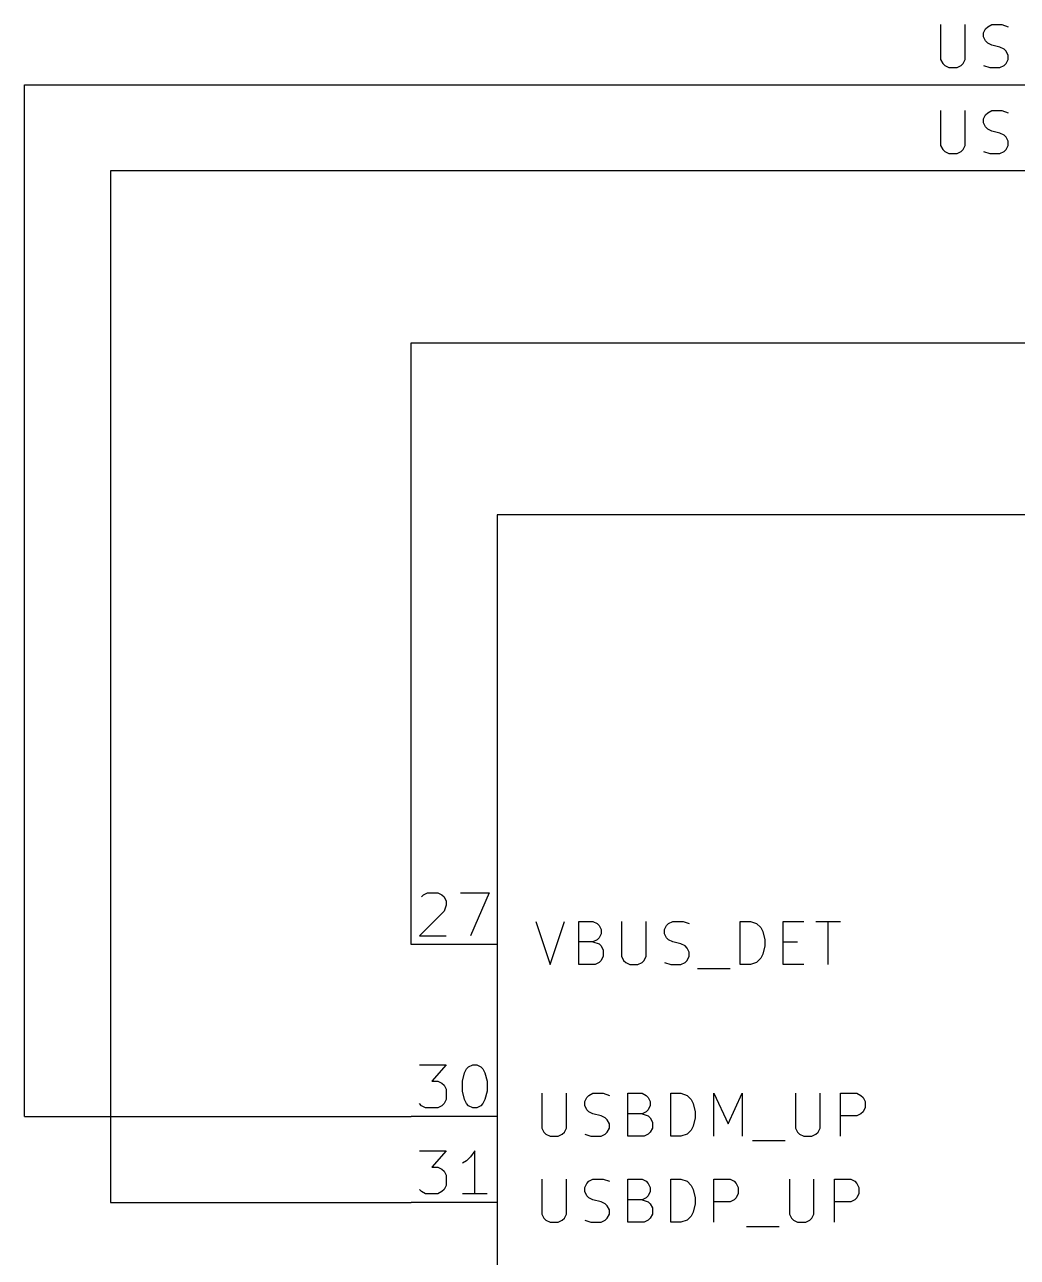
# Model space of a CAD drawing. Extents: x 0.4 to 11.3, y -7.9 to -0.4.
# Drawn here: x 5.75 to 6.905, y -3.714 to -2.28 of the extents above; entities that cross this region are included whole.
import ezdxf

# ---------------------------------------------------------------- set-up
doc = ezdxf.new("R2010")
doc.units = 0
doc.header["$MEASUREMENT"] = 0
for name, color, linetype in [('CYAN2', 4, 'CONTINUOUS'), ('GRAY1', 251, 'CONTINUOUS'), ('GREEN3', 91, 'CONTINUOUS'), ('LYELLOW', 51, 'CONTINUOUS'), ('RED2', 1, 'CONTINUOUS'), ('RED3', 11, 'CONTINUOUS')]:
    doc.layers.add(name, color=color, linetype=linetype)

msp = doc.modelspace()

# ---------------------------------------------------------------- linework, layer by layer
at = {"layer": 'CYAN2', "linetype": 'CONTINUOUS'}
for p, q in [((6.3448, -3.3231), (6.3614, -3.3731)), ((6.3448, -3.3231), (6.3614, -3.3731)), ((6.3614, -3.3731), (6.3781, -3.3231)), ((6.3614, -3.3731), (6.3781, -3.3231)), ((6.3948, -3.3731), (6.3948, -3.3231)), ((6.3948, -3.3231), (6.4114, -3.3231)), ((6.3948, -3.3731), (6.3948, -3.3231)), ((6.3948, -3.3231), (6.4114, -3.3231)), ((6.4114, -3.3231), (6.4162, -3.3255)), ((6.4114, -3.3231), (6.4162, -3.3255)), ((6.4162, -3.3255), (6.4186, -3.3279)), ((6.4162, -3.3255), (6.4186, -3.3279)), ((6.4448, -3.3231), (6.4448, -3.3636)), ((6.4448, -3.3231), (6.4448, -3.3636)), ((6.4733, -3.3636), (6.4733, -3.3231)), ((6.4733, -3.3636), (6.4733, -3.3231)), ((6.4971, -3.3279), (6.4995, -3.3255)), ((6.4971, -3.3279), (6.4995, -3.3255)), ((6.4995, -3.3255), (6.5043, -3.3231)), ((6.4995, -3.3255), (6.5043, -3.3231)), ((6.5043, -3.3231), (6.5162, -3.3231)), ((6.5043, -3.3231), (6.5162, -3.3231)), ((6.5162, -3.3231), (6.5233, -3.3255)), ((6.5162, -3.3231), (6.5233, -3.3255)), ((6.5829, -3.3731), (6.5829, -3.3231)), ((6.5829, -3.3231), (6.5948, -3.3231)), ((6.5829, -3.3731), (6.5829, -3.3231)), ((6.5829, -3.3231), (6.5948, -3.3231)), ((6.5948, -3.3231), (6.6019, -3.3255)), ((6.5948, -3.3231), (6.6019, -3.3255)), ((6.6019, -3.3255), (6.6067, -3.3303)), ((6.6019, -3.3255), (6.6067, -3.3303)), ((6.6329, -3.3731), (6.6329, -3.3231)), ((6.6329, -3.3231), (6.6567, -3.3231)), ((6.6329, -3.3731), (6.6329, -3.3231)), ((6.6329, -3.3231), (6.6567, -3.3231)), ((6.6709, -3.3231), (6.6995, -3.3231)), ((6.6709, -3.3231), (6.6995, -3.3231)), ((6.6852, -3.3731), (6.6852, -3.3231)), ((6.6852, -3.3731), (6.6852, -3.3231)), ((6.4186, -3.3279), (6.421, -3.3327)), ((6.4186, -3.3279), (6.421, -3.3327)), ((6.421, -3.3374), (6.4186, -3.3422)), ((6.421, -3.3374), (6.4186, -3.3422)), ((6.421, -3.3327), (6.421, -3.3374)), ((6.421, -3.3327), (6.421, -3.3374)), ((6.4948, -3.3327), (6.4971, -3.3279)), ((6.4948, -3.3327), (6.4971, -3.3279)), ((6.4948, -3.3374), (6.4948, -3.3327)), ((6.4948, -3.3374), (6.4948, -3.3327)), ((6.4971, -3.3422), (6.4948, -3.3374)), ((6.4971, -3.3422), (6.4948, -3.3374)), ((6.6067, -3.3303), (6.609, -3.335)), ((6.6067, -3.3303), (6.609, -3.335)), ((6.609, -3.335), (6.6114, -3.3446)), ((6.609, -3.335), (6.6114, -3.3446)), ((6.4114, -3.3469), (6.3948, -3.3469)), ((6.4114, -3.3469), (6.3948, -3.3469)), ((6.4162, -3.3446), (6.4114, -3.3469)), ((6.4162, -3.3446), (6.4114, -3.3469)), ((6.4114, -3.3469), (6.4186, -3.3493)), ((6.4114, -3.3469), (6.4186, -3.3493)), ((6.4186, -3.3422), (6.4162, -3.3446)), ((6.4186, -3.3422), (6.4162, -3.3446)), ((6.4186, -3.3493), (6.421, -3.3517)), ((6.4186, -3.3493), (6.421, -3.3517)), ((6.421, -3.3517), (6.4233, -3.3565)), ((6.421, -3.3517), (6.4233, -3.3565)), ((6.4995, -3.3446), (6.4971, -3.3422)), ((6.4995, -3.3446), (6.4971, -3.3422)), ((6.5043, -3.3469), (6.4995, -3.3446)), ((6.5043, -3.3469), (6.4995, -3.3446)), ((6.5138, -3.3493), (6.5043, -3.3469)), ((6.5138, -3.3493), (6.5043, -3.3469)), ((6.5186, -3.3517), (6.5138, -3.3493)), ((6.5186, -3.3517), (6.5138, -3.3493)), ((6.521, -3.3541), (6.5186, -3.3517)), ((6.521, -3.3541), (6.5186, -3.3517)), ((6.5233, -3.3588), (6.521, -3.3541)), ((6.5233, -3.3588), (6.521, -3.3541)), ((6.6114, -3.3517), (6.609, -3.3612)), ((6.6114, -3.3517), (6.609, -3.3612)), ((6.6114, -3.3446), (6.6114, -3.3517)), ((6.6114, -3.3446), (6.6114, -3.3517)), ((6.6329, -3.3469), (6.6495, -3.3469)), ((6.6329, -3.3469), (6.6495, -3.3469)), ((6.421, -3.3684), (6.4186, -3.3708)), ((6.421, -3.3684), (6.4186, -3.3708)), ((6.4233, -3.3636), (6.421, -3.3684)), ((6.4233, -3.3636), (6.421, -3.3684)), ((6.4233, -3.3565), (6.4233, -3.3636)), ((6.4233, -3.3565), (6.4233, -3.3636)), ((6.4448, -3.3636), (6.4471, -3.3684)), ((6.4448, -3.3636), (6.4471, -3.3684)), ((6.4471, -3.3684), (6.4495, -3.3708)), ((6.4471, -3.3684), (6.4495, -3.3708)), ((6.4686, -3.3708), (6.471, -3.3684)), ((6.4686, -3.3708), (6.471, -3.3684)), ((6.471, -3.3684), (6.4733, -3.3636)), ((6.471, -3.3684), (6.4733, -3.3636)), ((6.5186, -3.3708), (6.521, -3.3684)), ((6.5186, -3.3708), (6.521, -3.3684)), ((6.521, -3.3684), (6.5233, -3.3636)), ((6.521, -3.3684), (6.5233, -3.3636)), ((6.5233, -3.3636), (6.5233, -3.3588)), ((6.5233, -3.3636), (6.5233, -3.3588)), ((6.6067, -3.366), (6.6019, -3.3708)), ((6.6067, -3.366), (6.6019, -3.3708)), ((6.609, -3.3612), (6.6067, -3.366)), ((6.609, -3.3612), (6.6067, -3.366)), ((6.4138, -3.3731), (6.3948, -3.3731)), ((6.4138, -3.3731), (6.3948, -3.3731)), ((6.4186, -3.3708), (6.4138, -3.3731)), ((6.4186, -3.3708), (6.4138, -3.3731)), ((6.4495, -3.3708), (6.4543, -3.3731)), ((6.4495, -3.3708), (6.4543, -3.3731)), ((6.4543, -3.3731), (6.4638, -3.3731)), ((6.4543, -3.3731), (6.4638, -3.3731)), ((6.4638, -3.3731), (6.4686, -3.3708)), ((6.4638, -3.3731), (6.4686, -3.3708)), ((6.4948, -3.3708), (6.5019, -3.3731)), ((6.4948, -3.3708), (6.5019, -3.3731)), ((6.5019, -3.3731), (6.5138, -3.3731)), ((6.5019, -3.3731), (6.5138, -3.3731)), ((6.5138, -3.3731), (6.5186, -3.3708)), ((6.5138, -3.3731), (6.5186, -3.3708)), ((6.5329, -3.3779), (6.571, -3.3779)), ((6.5329, -3.3779), (6.571, -3.3779)), ((6.5948, -3.3731), (6.5829, -3.3731)), ((6.5948, -3.3731), (6.5829, -3.3731)), ((6.6019, -3.3708), (6.5948, -3.3731)), ((6.6019, -3.3708), (6.5948, -3.3731)), ((6.6567, -3.3731), (6.6329, -3.3731)), ((6.6567, -3.3731), (6.6329, -3.3731)), ((6.3519, -3.5231), (6.3519, -3.5636)), ((6.3519, -3.5231), (6.3519, -3.5636)), ((6.3805, -3.5636), (6.3805, -3.5231)), ((6.3805, -3.5636), (6.3805, -3.5231)), ((6.4019, -3.5327), (6.4043, -3.5279)), ((6.4019, -3.5327), (6.4043, -3.5279)), ((6.4043, -3.5279), (6.4067, -3.5255)), ((6.4043, -3.5279), (6.4067, -3.5255)), ((6.4067, -3.5255), (6.4114, -3.5231)), ((6.4067, -3.5255), (6.4114, -3.5231)), ((6.4114, -3.5231), (6.4233, -3.5231)), ((6.4114, -3.5231), (6.4233, -3.5231)), ((6.4233, -3.5231), (6.4305, -3.5255)), ((6.4233, -3.5231), (6.4305, -3.5255)), ((6.4519, -3.5731), (6.4519, -3.5231)), ((6.4519, -3.5231), (6.4686, -3.5231)), ((6.4519, -3.5731), (6.4519, -3.5231)), ((6.4519, -3.5231), (6.4686, -3.5231)), ((6.4686, -3.5231), (6.4733, -3.5255)), ((6.4686, -3.5231), (6.4733, -3.5255)), ((6.4733, -3.5255), (6.4757, -3.5279)), ((6.4733, -3.5255), (6.4757, -3.5279)), ((6.4757, -3.5279), (6.4781, -3.5327)), ((6.4757, -3.5279), (6.4781, -3.5327)), ((6.5019, -3.5731), (6.5019, -3.5231)), ((6.5019, -3.5231), (6.5138, -3.5231)), ((6.5019, -3.5731), (6.5019, -3.5231)), ((6.5019, -3.5231), (6.5138, -3.5231)), ((6.5138, -3.5231), (6.5209, -3.5255)), ((6.5138, -3.5231), (6.5209, -3.5255)), ((6.5209, -3.5255), (6.5257, -3.5303)), ((6.5209, -3.5255), (6.5257, -3.5303)), ((6.5519, -3.5731), (6.5519, -3.5231)), ((6.5519, -3.5231), (6.5686, -3.5588)), ((6.5519, -3.5731), (6.5519, -3.5231)), ((6.5519, -3.5231), (6.5686, -3.5588)), ((6.5686, -3.5588), (6.5852, -3.5231)), ((6.5686, -3.5588), (6.5852, -3.5231)), ((6.5852, -3.5231), (6.5852, -3.5731)), ((6.5852, -3.5231), (6.5852, -3.5731)), ((6.6471, -3.5231), (6.6471, -3.5636)), ((6.6471, -3.5231), (6.6471, -3.5636)), ((6.6757, -3.5636), (6.6757, -3.5231)), ((6.6757, -3.5636), (6.6757, -3.5231)), ((6.6995, -3.5731), (6.6995, -3.5231)), ((6.6995, -3.5231), (6.7186, -3.5231)), ((6.6995, -3.5731), (6.6995, -3.5231)), ((6.6995, -3.5231), (6.7186, -3.5231)), ((6.7186, -3.5231), (6.7233, -3.5255)), ((6.7186, -3.5231), (6.7233, -3.5255)), ((6.7233, -3.5255), (6.7257, -3.5279)), ((6.7233, -3.5255), (6.7257, -3.5279)), ((6.7257, -3.5279), (6.7281, -3.5327)), ((6.7257, -3.5279), (6.7281, -3.5327)), ((6.4019, -3.5374), (6.4019, -3.5327)), ((6.4019, -3.5374), (6.4019, -3.5327)), ((6.4043, -3.5422), (6.4019, -3.5374)), ((6.4043, -3.5422), (6.4019, -3.5374)), ((6.4067, -3.5446), (6.4043, -3.5422)), ((6.4067, -3.5446), (6.4043, -3.5422)), ((6.4757, -3.5422), (6.4733, -3.5446)), ((6.4757, -3.5422), (6.4733, -3.5446)), ((6.4781, -3.5374), (6.4757, -3.5422)), ((6.4781, -3.5374), (6.4757, -3.5422)), ((6.4781, -3.5327), (6.4781, -3.5374)), ((6.4781, -3.5327), (6.4781, -3.5374)), ((6.5257, -3.5303), (6.5281, -3.535)), ((6.5257, -3.5303), (6.5281, -3.535)), ((6.5281, -3.535), (6.5305, -3.5446)), ((6.5281, -3.535), (6.5305, -3.5446)), ((6.7281, -3.5398), (6.7257, -3.5446)), ((6.7281, -3.5398), (6.7257, -3.5446)), ((6.7281, -3.5327), (6.7281, -3.5398)), ((6.7281, -3.5327), (6.7281, -3.5398)), ((6.4114, -3.5469), (6.4067, -3.5446)), ((6.4114, -3.5469), (6.4067, -3.5446)), ((6.421, -3.5493), (6.4114, -3.5469)), ((6.421, -3.5493), (6.4114, -3.5469)), ((6.4257, -3.5517), (6.421, -3.5493)), ((6.4257, -3.5517), (6.421, -3.5493)), ((6.4281, -3.5541), (6.4257, -3.5517)), ((6.4281, -3.5541), (6.4257, -3.5517)), ((6.4305, -3.5588), (6.4281, -3.5541)), ((6.4305, -3.5588), (6.4281, -3.5541)), ((6.4686, -3.5469), (6.4519, -3.5469)), ((6.4686, -3.5469), (6.4519, -3.5469)), ((6.4733, -3.5446), (6.4686, -3.5469)), ((6.4733, -3.5446), (6.4686, -3.5469)), ((6.4686, -3.5469), (6.4757, -3.5493)), ((6.4686, -3.5469), (6.4757, -3.5493)), ((6.4757, -3.5493), (6.4781, -3.5517)), ((6.4757, -3.5493), (6.4781, -3.5517)), ((6.4781, -3.5517), (6.4805, -3.5565)), ((6.4781, -3.5517), (6.4805, -3.5565)), ((6.4805, -3.5565), (6.4805, -3.5636)), ((6.4805, -3.5565), (6.4805, -3.5636)), ((6.5305, -3.5517), (6.5281, -3.5612)), ((6.5305, -3.5517), (6.5281, -3.5612)), ((6.5305, -3.5446), (6.5305, -3.5517)), ((6.5305, -3.5446), (6.5305, -3.5517)), ((6.7186, -3.5493), (6.6995, -3.5493)), ((6.7186, -3.5493), (6.6995, -3.5493)), ((6.7233, -3.5469), (6.7186, -3.5493)), ((6.7233, -3.5469), (6.7186, -3.5493)), ((6.7257, -3.5446), (6.7233, -3.5469)), ((6.7257, -3.5446), (6.7233, -3.5469)), ((6.3519, -3.5636), (6.3543, -3.5684)), ((6.3519, -3.5636), (6.3543, -3.5684)), ((6.3543, -3.5684), (6.3567, -3.5708)), ((6.3543, -3.5684), (6.3567, -3.5708)), ((6.3567, -3.5708), (6.3614, -3.5731)), ((6.3567, -3.5708), (6.3614, -3.5731)), ((6.3709, -3.5731), (6.3757, -3.5708)), ((6.3709, -3.5731), (6.3757, -3.5708)), ((6.3757, -3.5708), (6.3781, -3.5684)), ((6.3757, -3.5708), (6.3781, -3.5684)), ((6.3781, -3.5684), (6.3805, -3.5636)), ((6.3781, -3.5684), (6.3805, -3.5636)), ((6.4019, -3.5708), (6.409, -3.5731)), ((6.4019, -3.5708), (6.409, -3.5731)), ((6.421, -3.5731), (6.4257, -3.5708)), ((6.421, -3.5731), (6.4257, -3.5708)), ((6.4257, -3.5708), (6.4281, -3.5684)), ((6.4257, -3.5708), (6.4281, -3.5684)), ((6.4281, -3.5684), (6.4305, -3.5636)), ((6.4281, -3.5684), (6.4305, -3.5636)), ((6.4305, -3.5636), (6.4305, -3.5588)), ((6.4305, -3.5636), (6.4305, -3.5588)), ((6.4757, -3.5708), (6.4709, -3.5731)), ((6.4757, -3.5708), (6.4709, -3.5731)), ((6.4781, -3.5684), (6.4757, -3.5708)), ((6.4781, -3.5684), (6.4757, -3.5708)), ((6.4805, -3.5636), (6.4781, -3.5684)), ((6.4805, -3.5636), (6.4781, -3.5684)), ((6.5209, -3.5708), (6.5138, -3.5731)), ((6.5209, -3.5708), (6.5138, -3.5731)), ((6.5257, -3.566), (6.5209, -3.5708)), ((6.5257, -3.566), (6.5209, -3.5708)), ((6.5281, -3.5612), (6.5257, -3.566)), ((6.5281, -3.5612), (6.5257, -3.566)), ((6.6471, -3.5636), (6.6495, -3.5684)), ((6.6471, -3.5636), (6.6495, -3.5684)), ((6.6495, -3.5684), (6.6519, -3.5708)), ((6.6495, -3.5684), (6.6519, -3.5708)), ((6.6519, -3.5708), (6.6567, -3.5731)), ((6.6519, -3.5708), (6.6567, -3.5731)), ((6.6662, -3.5731), (6.6709, -3.5708)), ((6.6662, -3.5731), (6.6709, -3.5708)), ((6.6709, -3.5708), (6.6733, -3.5684)), ((6.6709, -3.5708), (6.6733, -3.5684)), ((6.6733, -3.5684), (6.6757, -3.5636)), ((6.6733, -3.5684), (6.6757, -3.5636)), ((6.3614, -3.5731), (6.3709, -3.5731)), ((6.3614, -3.5731), (6.3709, -3.5731)), ((6.409, -3.5731), (6.421, -3.5731)), ((6.409, -3.5731), (6.421, -3.5731)), ((6.4709, -3.5731), (6.4519, -3.5731)), ((6.4709, -3.5731), (6.4519, -3.5731)), ((6.5138, -3.5731), (6.5019, -3.5731)), ((6.5138, -3.5731), (6.5019, -3.5731)), ((6.5971, -3.5779), (6.6352, -3.5779)), ((6.5971, -3.5779), (6.6352, -3.5779)), ((6.6567, -3.5731), (6.6662, -3.5731)), ((6.6567, -3.5731), (6.6662, -3.5731)), ((6.3519, -3.6231), (6.3519, -3.6636)), ((6.3519, -3.6231), (6.3519, -3.6636)), ((6.3805, -3.6636), (6.3805, -3.6231)), ((6.3805, -3.6636), (6.3805, -3.6231)), ((6.4019, -3.6327), (6.4043, -3.6279)), ((6.4019, -3.6327), (6.4043, -3.6279)), ((6.4043, -3.6279), (6.4067, -3.6255)), ((6.4043, -3.6279), (6.4067, -3.6255)), ((6.4067, -3.6255), (6.4114, -3.6231)), ((6.4067, -3.6255), (6.4114, -3.6231)), ((6.4114, -3.6231), (6.4233, -3.6231)), ((6.4114, -3.6231), (6.4233, -3.6231)), ((6.4233, -3.6231), (6.4305, -3.6255)), ((6.4233, -3.6231), (6.4305, -3.6255)), ((6.4519, -3.6731), (6.4519, -3.6231)), ((6.4519, -3.6231), (6.4686, -3.6231)), ((6.4519, -3.6731), (6.4519, -3.6231)), ((6.4519, -3.6231), (6.4686, -3.6231)), ((6.4686, -3.6231), (6.4733, -3.6255)), ((6.4686, -3.6231), (6.4733, -3.6255)), ((6.4733, -3.6255), (6.4757, -3.6279)), ((6.4733, -3.6255), (6.4757, -3.6279)), ((6.4757, -3.6279), (6.4781, -3.6327)), ((6.4757, -3.6279), (6.4781, -3.6327)), ((6.5019, -3.6731), (6.5019, -3.6231)), ((6.5019, -3.6231), (6.5138, -3.6231)), ((6.5019, -3.6731), (6.5019, -3.6231)), ((6.5019, -3.6231), (6.5138, -3.6231)), ((6.5138, -3.6231), (6.5209, -3.6255)), ((6.5138, -3.6231), (6.5209, -3.6255)), ((6.5209, -3.6255), (6.5257, -3.6303)), ((6.5209, -3.6255), (6.5257, -3.6303)), ((6.5519, -3.6731), (6.5519, -3.6231)), ((6.5519, -3.6231), (6.5709, -3.6231)), ((6.5519, -3.6731), (6.5519, -3.6231)), ((6.5519, -3.6231), (6.5709, -3.6231)), ((6.5709, -3.6231), (6.5757, -3.6255)), ((6.5709, -3.6231), (6.5757, -3.6255)), ((6.5757, -3.6255), (6.5781, -3.6279)), ((6.5757, -3.6255), (6.5781, -3.6279)), ((6.5781, -3.6279), (6.5805, -3.6327)), ((6.5781, -3.6279), (6.5805, -3.6327)), ((6.64, -3.6231), (6.64, -3.6636)), ((6.64, -3.6231), (6.64, -3.6636)), ((6.6686, -3.6636), (6.6686, -3.6231)), ((6.6686, -3.6636), (6.6686, -3.6231)), ((6.6924, -3.6731), (6.6924, -3.6231)), ((6.6924, -3.6231), (6.7114, -3.6231)), ((6.6924, -3.6731), (6.6924, -3.6231)), ((6.6924, -3.6231), (6.7114, -3.6231)), ((6.7114, -3.6231), (6.7162, -3.6255)), ((6.7114, -3.6231), (6.7162, -3.6255)), ((6.7162, -3.6255), (6.7186, -3.6279)), ((6.7162, -3.6255), (6.7186, -3.6279)), ((6.7186, -3.6279), (6.7209, -3.6327)), ((6.7186, -3.6279), (6.7209, -3.6327)), ((6.4019, -3.6374), (6.4019, -3.6327)), ((6.4019, -3.6374), (6.4019, -3.6327)), ((6.4043, -3.6422), (6.4019, -3.6374)), ((6.4043, -3.6422), (6.4019, -3.6374)), ((6.4067, -3.6446), (6.4043, -3.6422)), ((6.4067, -3.6446), (6.4043, -3.6422)), ((6.4757, -3.6422), (6.4733, -3.6446)), ((6.4757, -3.6422), (6.4733, -3.6446)), ((6.4781, -3.6374), (6.4757, -3.6422)), ((6.4781, -3.6374), (6.4757, -3.6422)), ((6.4781, -3.6327), (6.4781, -3.6374)), ((6.4781, -3.6327), (6.4781, -3.6374)), ((6.5257, -3.6303), (6.5281, -3.635)), ((6.5257, -3.6303), (6.5281, -3.635)), ((6.5281, -3.635), (6.5305, -3.6446)), ((6.5281, -3.635), (6.5305, -3.6446)), ((6.5805, -3.6398), (6.5781, -3.6446)), ((6.5805, -3.6398), (6.5781, -3.6446)), ((6.5805, -3.6327), (6.5805, -3.6398)), ((6.5805, -3.6327), (6.5805, -3.6398)), ((6.7209, -3.6398), (6.7186, -3.6446)), ((6.7209, -3.6398), (6.7186, -3.6446)), ((6.7209, -3.6327), (6.7209, -3.6398)), ((6.7209, -3.6327), (6.7209, -3.6398)), ((6.4114, -3.6469), (6.4067, -3.6446)), ((6.4114, -3.6469), (6.4067, -3.6446)), ((6.421, -3.6493), (6.4114, -3.6469)), ((6.421, -3.6493), (6.4114, -3.6469)), ((6.4257, -3.6517), (6.421, -3.6493)), ((6.4257, -3.6517), (6.421, -3.6493)), ((6.4281, -3.6541), (6.4257, -3.6517)), ((6.4281, -3.6541), (6.4257, -3.6517)), ((6.4305, -3.6588), (6.4281, -3.6541)), ((6.4305, -3.6588), (6.4281, -3.6541)), ((6.4686, -3.6469), (6.4519, -3.6469)), ((6.4686, -3.6469), (6.4519, -3.6469)), ((6.4733, -3.6446), (6.4686, -3.6469)), ((6.4733, -3.6446), (6.4686, -3.6469)), ((6.4686, -3.6469), (6.4757, -3.6493)), ((6.4686, -3.6469), (6.4757, -3.6493)), ((6.4757, -3.6493), (6.4781, -3.6517)), ((6.4757, -3.6493), (6.4781, -3.6517)), ((6.4781, -3.6517), (6.4805, -3.6565)), ((6.4781, -3.6517), (6.4805, -3.6565)), ((6.4805, -3.6565), (6.4805, -3.6636)), ((6.4805, -3.6565), (6.4805, -3.6636)), ((6.5305, -3.6517), (6.5281, -3.6612)), ((6.5305, -3.6517), (6.5281, -3.6612)), ((6.5305, -3.6446), (6.5305, -3.6517)), ((6.5305, -3.6446), (6.5305, -3.6517)), ((6.5709, -3.6493), (6.5519, -3.6493)), ((6.5709, -3.6493), (6.5519, -3.6493)), ((6.5757, -3.6469), (6.5709, -3.6493)), ((6.5757, -3.6469), (6.5709, -3.6493)), ((6.5781, -3.6446), (6.5757, -3.6469)), ((6.5781, -3.6446), (6.5757, -3.6469)), ((6.7114, -3.6493), (6.6924, -3.6493)), ((6.7114, -3.6493), (6.6924, -3.6493)), ((6.7162, -3.6469), (6.7114, -3.6493)), ((6.7162, -3.6469), (6.7114, -3.6493)), ((6.7186, -3.6446), (6.7162, -3.6469)), ((6.7186, -3.6446), (6.7162, -3.6469)), ((6.3519, -3.6636), (6.3543, -3.6684)), ((6.3519, -3.6636), (6.3543, -3.6684)), ((6.3543, -3.6684), (6.3567, -3.6708)), ((6.3543, -3.6684), (6.3567, -3.6708)), ((6.3567, -3.6708), (6.3614, -3.6731)), ((6.3567, -3.6708), (6.3614, -3.6731)), ((6.3709, -3.6731), (6.3757, -3.6708)), ((6.3709, -3.6731), (6.3757, -3.6708)), ((6.3757, -3.6708), (6.3781, -3.6684)), ((6.3757, -3.6708), (6.3781, -3.6684)), ((6.3781, -3.6684), (6.3805, -3.6636)), ((6.3781, -3.6684), (6.3805, -3.6636)), ((6.4019, -3.6708), (6.409, -3.6731)), ((6.4019, -3.6708), (6.409, -3.6731)), ((6.421, -3.6731), (6.4257, -3.6708)), ((6.421, -3.6731), (6.4257, -3.6708)), ((6.4257, -3.6708), (6.4281, -3.6684)), ((6.4257, -3.6708), (6.4281, -3.6684)), ((6.4281, -3.6684), (6.4305, -3.6636)), ((6.4281, -3.6684), (6.4305, -3.6636)), ((6.4305, -3.6636), (6.4305, -3.6588)), ((6.4305, -3.6636), (6.4305, -3.6588)), ((6.4757, -3.6708), (6.4709, -3.6731)), ((6.4757, -3.6708), (6.4709, -3.6731)), ((6.4781, -3.6684), (6.4757, -3.6708)), ((6.4781, -3.6684), (6.4757, -3.6708)), ((6.4805, -3.6636), (6.4781, -3.6684)), ((6.4805, -3.6636), (6.4781, -3.6684)), ((6.5209, -3.6708), (6.5138, -3.6731)), ((6.5209, -3.6708), (6.5138, -3.6731)), ((6.5257, -3.666), (6.5209, -3.6708)), ((6.5257, -3.666), (6.5209, -3.6708)), ((6.5281, -3.6612), (6.5257, -3.666)), ((6.5281, -3.6612), (6.5257, -3.666)), ((6.64, -3.6636), (6.6424, -3.6684)), ((6.64, -3.6636), (6.6424, -3.6684)), ((6.6424, -3.6684), (6.6448, -3.6708)), ((6.6424, -3.6684), (6.6448, -3.6708)), ((6.6448, -3.6708), (6.6495, -3.6731)), ((6.6448, -3.6708), (6.6495, -3.6731)), ((6.659, -3.6731), (6.6638, -3.6708)), ((6.659, -3.6731), (6.6638, -3.6708)), ((6.6638, -3.6708), (6.6662, -3.6684)), ((6.6638, -3.6708), (6.6662, -3.6684)), ((6.6662, -3.6684), (6.6686, -3.6636)), ((6.6662, -3.6684), (6.6686, -3.6636)), ((6.3614, -3.6731), (6.3709, -3.6731)), ((6.3614, -3.6731), (6.3709, -3.6731)), ((6.409, -3.6731), (6.421, -3.6731)), ((6.409, -3.6731), (6.421, -3.6731)), ((6.4709, -3.6731), (6.4519, -3.6731)), ((6.4709, -3.6731), (6.4519, -3.6731)), ((6.5138, -3.6731), (6.5019, -3.6731)), ((6.5138, -3.6731), (6.5019, -3.6731)), ((6.59, -3.6779), (6.6281, -3.6779)), ((6.59, -3.6779), (6.6281, -3.6779)), ((6.6495, -3.6731), (6.659, -3.6731)), ((6.6495, -3.6731), (6.659, -3.6731))]:
    msp.add_line(p, q, dxfattribs=at)
at = {"layer": 'GRAY1', "linetype": 'CONTINUOUS'}
for p, q in [((6.816, -2.2798), (6.816, -2.3203)), ((6.8446, -2.3203), (6.8446, -2.2798)), ((6.8708, -2.2822), (6.8755, -2.2798)), ((6.8755, -2.2798), (6.8874, -2.2798)), ((6.8874, -2.2798), (6.8946, -2.2822)), ((6.866, -2.2893), (6.8684, -2.2846)), ((6.866, -2.2941), (6.866, -2.2893)), ((6.8684, -2.2988), (6.866, -2.2941)), ((6.8684, -2.2846), (6.8708, -2.2822)), ((6.8708, -2.3012), (6.8684, -2.2988)), ((6.8755, -2.3036), (6.8708, -2.3012)), ((6.8851, -2.306), (6.8755, -2.3036)), ((6.8898, -2.3084), (6.8851, -2.306)), ((6.8922, -2.3108), (6.8898, -2.3084)), ((6.816, -2.3203), (6.8184, -2.325)), ((6.8422, -2.325), (6.8446, -2.3203)), ((6.8946, -2.3155), (6.8922, -2.3108)), ((6.8922, -2.325), (6.8946, -2.3203)), ((6.8946, -2.3203), (6.8946, -2.3155)), ((6.8184, -2.325), (6.8208, -2.3274)), ((6.8208, -2.3274), (6.8255, -2.3298)), ((6.8255, -2.3298), (6.8351, -2.3298)), ((6.8351, -2.3298), (6.8398, -2.3274)), ((6.8398, -2.3274), (6.8422, -2.325)), ((6.866, -2.3274), (6.8732, -2.3298)), ((6.8732, -2.3298), (6.8851, -2.3298)), ((6.8851, -2.3298), (6.8898, -2.3274)), ((6.8898, -2.3274), (6.8922, -2.325)), ((6.816, -2.3798), (6.816, -2.4203)), ((6.8446, -2.4203), (6.8446, -2.3798)), ((6.8708, -2.3822), (6.8755, -2.3798)), ((6.8755, -2.3798), (6.8874, -2.3798)), ((6.8874, -2.3798), (6.8946, -2.3822)), ((6.866, -2.3893), (6.8684, -2.3846)), ((6.866, -2.3941), (6.866, -2.3893)), ((6.8684, -2.3988), (6.866, -2.3941)), ((6.8684, -2.3846), (6.8708, -2.3822)), ((6.8708, -2.4012), (6.8684, -2.3988)), ((6.8755, -2.4036), (6.8708, -2.4012)), ((6.8851, -2.406), (6.8755, -2.4036)), ((6.8898, -2.4084), (6.8851, -2.406)), ((6.8922, -2.4108), (6.8898, -2.4084)), ((6.816, -2.4203), (6.8184, -2.425)), ((6.8422, -2.425), (6.8446, -2.4203)), ((6.8946, -2.4155), (6.8922, -2.4108)), ((6.8922, -2.425), (6.8946, -2.4203)), ((6.8946, -2.4203), (6.8946, -2.4155)), ((6.8184, -2.425), (6.8208, -2.4274)), ((6.8208, -2.4274), (6.8255, -2.4298)), ((6.8255, -2.4298), (6.8351, -2.4298)), ((6.8351, -2.4298), (6.8398, -2.4274)), ((6.8398, -2.4274), (6.8422, -2.425)), ((6.866, -2.4274), (6.8732, -2.4298)), ((6.8732, -2.4298), (6.8851, -2.4298)), ((6.8851, -2.4298), (6.8898, -2.4274)), ((6.8898, -2.4274), (6.8922, -2.425))]:
    msp.add_line(p, q, dxfattribs=at)
at = {"layer": 'GREEN3', "linetype": 'CONTINUOUS'}
for p, q in [((5.75, -3.55), (5.75, -2.35)), ((5.75, -2.35), (8, -2.35)), ((5.85, -2.45), (5.85, -3.65)), ((8.1, -2.45), (5.85, -2.45)), ((6.2, -2.65), (7, -2.65)), ((6.2, -3.35), (6.2, -2.65)), ((5.75, -3.55), (6.2, -3.55)), ((5.85, -3.65), (6.2, -3.65))]:
    msp.add_line(p, q, dxfattribs=at)
at = {"layer": 'LYELLOW', "linetype": 'CONTINUOUS'}
for p, q in [((6.3, -2.85), (6.3, -5.65)), ((8.3, -2.85), (6.3, -2.85))]:
    msp.add_line(p, q, dxfattribs=at)
at = {"layer": 'RED2', "linetype": 'CONTINUOUS'}
for p, q in [((6.3, -2.85), (6.3, -5.65)), ((8.3, -2.85), (6.3, -2.85)), ((6.3, -3.35), (6.2, -3.35)), ((6.3, -3.35), (6.2, -3.35)), ((6.3, -3.55), (6.2, -3.55)), ((6.3, -3.55), (6.2, -3.55)), ((6.3, -3.65), (6.2, -3.65)), ((6.3, -3.65), (6.2, -3.65))]:
    msp.add_line(p, q, dxfattribs=at)
at = {"layer": 'RED3', "linetype": 'CONTINUOUS'}
for p, q in [((6.2119, -3.2946), (6.2143, -3.2923)), ((6.2119, -3.2946), (6.2143, -3.2923)), ((6.2143, -3.2923), (6.219, -3.2899)), ((6.2143, -3.2923), (6.219, -3.2899)), ((6.219, -3.2899), (6.231, -3.2899)), ((6.219, -3.2899), (6.231, -3.2899)), ((6.231, -3.2899), (6.2357, -3.2923)), ((6.231, -3.2899), (6.2357, -3.2923)), ((6.2357, -3.2923), (6.2381, -3.2946)), ((6.2357, -3.2923), (6.2381, -3.2946)), ((6.2381, -3.2946), (6.2405, -3.2994)), ((6.2381, -3.2946), (6.2405, -3.2994)), ((6.2571, -3.2899), (6.2905, -3.2899)), ((6.2571, -3.2899), (6.2905, -3.2899)), ((6.2905, -3.2899), (6.269, -3.3399)), ((6.2905, -3.2899), (6.269, -3.3399)), ((6.2381, -3.3113), (6.2095, -3.3399)), ((6.2381, -3.3113), (6.2095, -3.3399)), ((6.2405, -3.3042), (6.2381, -3.3113)), ((6.2405, -3.3042), (6.2381, -3.3113)), ((6.2405, -3.2994), (6.2405, -3.3042)), ((6.2405, -3.2994), (6.2405, -3.3042)), ((6.2095, -3.3399), (6.2405, -3.3399)), ((6.2095, -3.3399), (6.2405, -3.3399)), ((6.2095, -3.4899), (6.2405, -3.4899)), ((6.2095, -3.4899), (6.2405, -3.4899)), ((6.2405, -3.4899), (6.2238, -3.5089)), ((6.2405, -3.4899), (6.2238, -3.5089)), ((6.2619, -3.4994), (6.2643, -3.4946)), ((6.2619, -3.4994), (6.2643, -3.4946)), ((6.2643, -3.4946), (6.2667, -3.4923)), ((6.2643, -3.4946), (6.2667, -3.4923)), ((6.2667, -3.4923), (6.2714, -3.4899)), ((6.2667, -3.4923), (6.2714, -3.4899)), ((6.2714, -3.4899), (6.2762, -3.4899)), ((6.2714, -3.4899), (6.2762, -3.4899)), ((6.2762, -3.4899), (6.2809, -3.4923)), ((6.2762, -3.4899), (6.2809, -3.4923)), ((6.2809, -3.4923), (6.2833, -3.4946)), ((6.2809, -3.4923), (6.2833, -3.4946)), ((6.2833, -3.4946), (6.2857, -3.4994)), ((6.2833, -3.4946), (6.2857, -3.4994)), ((6.2238, -3.5089), (6.231, -3.5089)), ((6.2238, -3.5089), (6.231, -3.5089)), ((6.231, -3.5089), (6.2357, -3.5113)), ((6.231, -3.5089), (6.2357, -3.5113)), ((6.2357, -3.5113), (6.2381, -3.5137)), ((6.2357, -3.5113), (6.2381, -3.5137)), ((6.2595, -3.5089), (6.2619, -3.4994)), ((6.2595, -3.5089), (6.2619, -3.4994)), ((6.2595, -3.5208), (6.2595, -3.5089)), ((6.2595, -3.5208), (6.2595, -3.5089)), ((6.2857, -3.4994), (6.2881, -3.5089)), ((6.2857, -3.4994), (6.2881, -3.5089)), ((6.2881, -3.5089), (6.2881, -3.5208)), ((6.2881, -3.5089), (6.2881, -3.5208)), ((6.2381, -3.5137), (6.2405, -3.5184)), ((6.2381, -3.5137), (6.2405, -3.5184)), ((6.2405, -3.5184), (6.2405, -3.5304)), ((6.2405, -3.5184), (6.2405, -3.5304)), ((6.2619, -3.5304), (6.2595, -3.5208)), ((6.2619, -3.5304), (6.2595, -3.5208)), ((6.2881, -3.5208), (6.2857, -3.5304)), ((6.2881, -3.5208), (6.2857, -3.5304)), ((6.2119, -3.5375), (6.2095, -3.5351)), ((6.2119, -3.5375), (6.2095, -3.5351)), ((6.2167, -3.5399), (6.2119, -3.5375)), ((6.2167, -3.5399), (6.2119, -3.5375)), ((6.231, -3.5399), (6.2167, -3.5399)), ((6.231, -3.5399), (6.2167, -3.5399)), ((6.2357, -3.5375), (6.231, -3.5399)), ((6.2357, -3.5375), (6.231, -3.5399)), ((6.2381, -3.5351), (6.2357, -3.5375)), ((6.2381, -3.5351), (6.2357, -3.5375)), ((6.2405, -3.5304), (6.2381, -3.5351)), ((6.2405, -3.5304), (6.2381, -3.5351)), ((6.2643, -3.5351), (6.2619, -3.5304)), ((6.2643, -3.5351), (6.2619, -3.5304)), ((6.2667, -3.5375), (6.2643, -3.5351)), ((6.2667, -3.5375), (6.2643, -3.5351)), ((6.2714, -3.5399), (6.2667, -3.5375)), ((6.2714, -3.5399), (6.2667, -3.5375)), ((6.2762, -3.5399), (6.2714, -3.5399)), ((6.2762, -3.5399), (6.2714, -3.5399)), ((6.2809, -3.5375), (6.2762, -3.5399)), ((6.2809, -3.5375), (6.2762, -3.5399)), ((6.2833, -3.5351), (6.2809, -3.5375)), ((6.2833, -3.5351), (6.2809, -3.5375)), ((6.2857, -3.5304), (6.2833, -3.5351)), ((6.2857, -3.5304), (6.2833, -3.5351)), ((6.2095, -3.5899), (6.2405, -3.5899)), ((6.2095, -3.5899), (6.2405, -3.5899)), ((6.2405, -3.5899), (6.2238, -3.6089)), ((6.2405, -3.5899), (6.2238, -3.6089)), ((6.269, -3.597), (6.2643, -3.6018)), ((6.269, -3.597), (6.2643, -3.6018)), ((6.2738, -3.5899), (6.269, -3.597)), ((6.2738, -3.5899), (6.269, -3.597)), ((6.2738, -3.6399), (6.2738, -3.5899)), ((6.2738, -3.6399), (6.2738, -3.5899)), ((6.2238, -3.6089), (6.231, -3.6089)), ((6.2238, -3.6089), (6.231, -3.6089)), ((6.231, -3.6089), (6.2357, -3.6113)), ((6.231, -3.6089), (6.2357, -3.6113)), ((6.2357, -3.6113), (6.2381, -3.6137)), ((6.2357, -3.6113), (6.2381, -3.6137)), ((6.2381, -3.6137), (6.2405, -3.6184)), ((6.2381, -3.6137), (6.2405, -3.6184)), ((6.2643, -3.6018), (6.2595, -3.6042)), ((6.2643, -3.6018), (6.2595, -3.6042)), ((6.2405, -3.6184), (6.2405, -3.6304)), ((6.2405, -3.6184), (6.2405, -3.6304)), ((6.2119, -3.6375), (6.2095, -3.6351)), ((6.2119, -3.6375), (6.2095, -3.6351)), ((6.2167, -3.6399), (6.2119, -3.6375)), ((6.2167, -3.6399), (6.2119, -3.6375)), ((6.231, -3.6399), (6.2167, -3.6399)), ((6.231, -3.6399), (6.2167, -3.6399)), ((6.2357, -3.6375), (6.231, -3.6399)), ((6.2357, -3.6375), (6.231, -3.6399)), ((6.2381, -3.6351), (6.2357, -3.6375)), ((6.2381, -3.6351), (6.2357, -3.6375)), ((6.2405, -3.6304), (6.2381, -3.6351)), ((6.2405, -3.6304), (6.2381, -3.6351)), ((6.2881, -3.6399), (6.2595, -3.6399)), ((6.2881, -3.6399), (6.2595, -3.6399))]:
    msp.add_line(p, q, dxfattribs=at)

doc.saveas('drawing.dxf')
